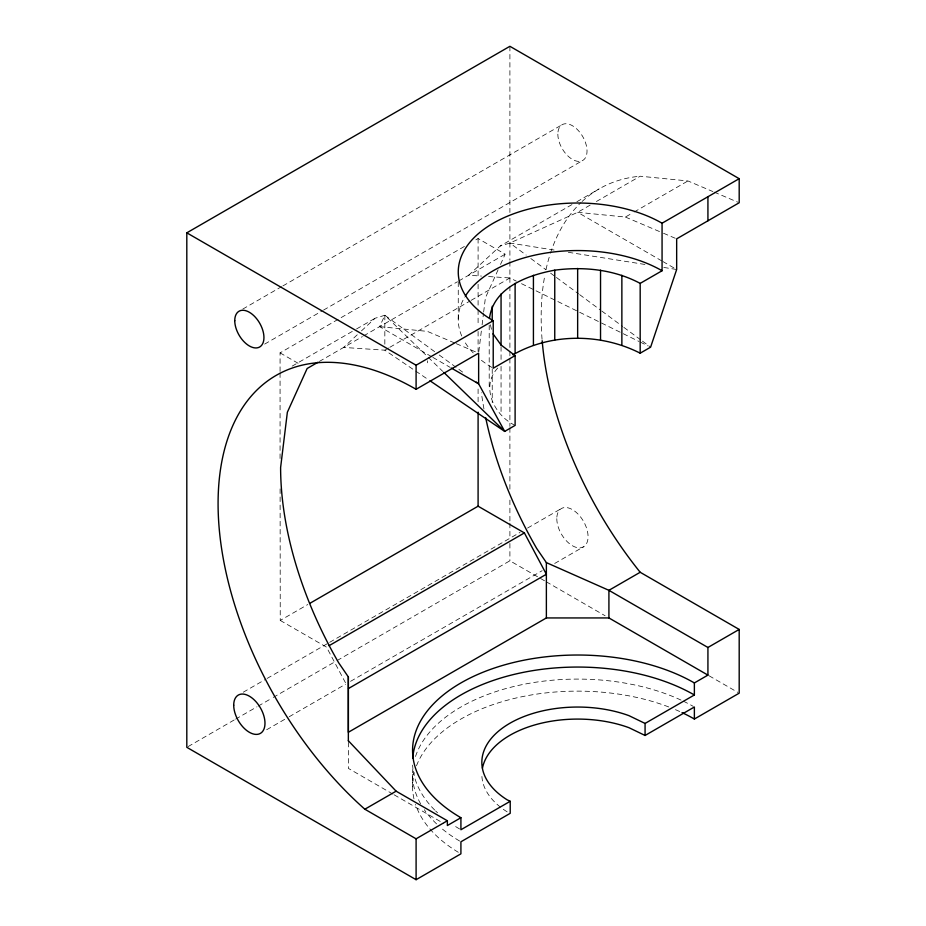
<?xml version="1.0" encoding="UTF-8"?>
<svg xmlns="http://www.w3.org/2000/svg" width="926" height="926" viewBox="0 0 926 926"><rect width="100%" height="100%" fill="white"/><g stroke="black" fill="none" stroke-linecap="round" stroke-linejoin="round"><path stroke-width="0.69" stroke-dasharray="4.63 3.47" d="M478.811 351.764L481.404 330.501M482.099 324.829L483.476 313.497M483.65 312.074L485.386 297.894L498.176 269.605M515.111 425.393C493.928 415.369 479.691 385.887 498.651 367.113M500.515 264.466L505.168 254.175L478.094 238.549L473.117 241.42M431.597 356.66L379.625 326.647L384.834 315.245L434.63 351.649M357.251 334.795L343.615 347.435L384.834 350.178L414.501 370.284M361.453 330.895L375.088 318.255L384.834 315.245L427.199 356.302M571.944 204.6L500.156 246.05L468.683 275.23L481.474 276.075M242.786 309.076L281.608 286.655M282.858 285.937L562.117 124.709M264.674 344.09L322.271 310.835M323.521 310.106L582.755 160.453M280.069 371.453L280.069 352.875L465.639 245.737M292.165 366.129L355.283 329.679M356.522 328.973L375.088 318.255M576.886 201.741L599.168 188.881M319.296 361.476L362.379 336.613M363.629 335.883L457.432 281.736M458.683 281.006L505.168 254.175M590.151 205.097L577.65 212.32L509.902 243.04L500.156 246.05M596.402 201.498L640.179 176.218L687.937 180.952L712.904 191.566M384.834 350.178L388.584 348.002M389.834 347.285L469.876 301.077M471.126 300.348L509.902 277.962L516.349 281.145M661.801 260.912L577.65 212.32L625.409 217.054L632.909 212.725M634.16 211.996L687.937 180.952M280.103 488.882L280.242 620.432L307.791 604.528M243.295 692.185L265.843 679.175M267.093 678.445L328.452 643.026M329.702 642.297L520.053 532.404M527.565 528.063L561.376 508.536M188.059 746.599L234.394 719.849M235.644 719.12L256.942 706.827M258.192 706.11L271.966 698.158M273.216 697.428L335.837 661.28M337.087 660.562L509.902 560.786L544.986 581.042M266.653 729.757L287.951 717.465M289.201 716.747L345.548 684.21M350.56 681.316L542.161 570.694M554.686 563.459L583.484 546.838M488.581 276.55L509.902 277.962M379.625 326.647L427.384 331.381L454.909 343.095M554.084 250.043L509.902 243.04L526.176 255.078M568.332 252.3L645.306 264.512M663.826 267.452L676.663 269.489L663.039 261.63M714.224 192.133L737.883 202.192M625.409 217.054L662.206 232.704M663.514 233.259L675.343 238.295M456.217 343.65L475.999 352.054M521.523 283.68L638.986 341.451M640.271 342.088L648.015 345.896M432.836 357.378L450.163 367.379M280.069 352.875L298.531 363.524M546.236 581.76L605.129 615.767M709.119 675.806L737.941 692.44M280.242 620.432L326.531 647.158L345.861 683.481M392.913 794.103L348.35 768.383L348.35 740.754M394.152 794.821L443.658 823.399M415.681 371.083L428.738 379.938M439.26 355.028L464.736 373.653M530.83 258.528L545.946 269.709M550.6 273.158L555.253 276.596M556.41 277.464L578.507 293.808M579.664 294.665L600.604 310.164M601.761 311.02L622.689 326.508M623.858 327.376L641.301 340.282M642.459 341.138L650.608 347.169M428.229 357.297L442.697 371.326M490.41 324.771L491.926 331.381M509.902 46.3L509.902 212.494M509.902 218.281L509.902 260.183M509.902 261.63L509.902 284.757M509.902 286.203L509.902 349.785M509.902 351.232L509.902 357.019M509.902 358.455L509.902 426.388M509.902 427.824L509.902 489.97M509.902 500.086L509.902 521.766M509.902 523.213L509.902 537.659M509.902 543.446L509.902 560.786M501.059 346.66L501.059 360.909M501.059 366.383L501.059 414.813M492.227 368.953L492.227 402.497M489.206 325.188L489.206 389.29M478.094 238.549L478.094 277.129M478.094 284.282L478.094 308.578M478.094 310.002L478.094 325.72M478.094 331.439L478.094 351.452M478.094 389.036L478.094 403.505M458.254 282.036L458.254 319.482M427.58 360.804L427.58 362.818M412.568 774.402L412.568 786.429M384.834 315.245L384.834 344.588M280.069 372.877L280.069 460.06M458.312 852.29A165.083 95.309 0 0 1 415.519 804.37M413.98 798.872A165.083 95.309 0 0 1 414.304 772.608M416.492 765.779A165.083 95.309 0 0 1 670.007 707.441M675.471 709.663A165.083 95.309 0 0 1 680.772 712.013M542.057 339.286A280.046 161.691 60 0 1 544.916 274.953M546.016 269.582A280.046 161.691 60 0 1 550.009 254.604M550.472 253.192A280.046 161.691 60 0 1 581.042 202.493M582.084 201.509A280.046 161.691 60 0 1 640.179 176.218M483.951 408.887A280.046 161.691 60 0 1 481.381 392.728M459.609 841.028A165.083 95.309 0 0 1 440.626 827.555M436.586 823.897A165.083 95.309 0 0 1 424.316 809.706M420.624 803.826A165.083 95.309 0 0 1 413.193 766.115M415.519 756.461A165.083 95.309 0 0 1 682.068 700.577M683.365 701.19A165.083 95.309 0 0 1 693.204 706.341M459.609 828.99A165.083 95.309 0 0 1 453.254 825.02M437.558 812.785A165.083 95.309 0 0 1 435.625 810.945M434.676 810.018A165.083 95.309 0 0 1 412.637 765.107M507.147 811.847A95.806 55.317 0 0 1 481.844 774.715M491.949 367.472A119.385 68.929 0 0 1 480.189 359.3M473.232 352.91A119.385 68.929 0 0 1 464.088 340.768M461.727 335.988A119.385 68.929 0 0 1 464.748 297.061M557.846 134.154A20.638 11.911 60 0 0 579.734 161.379A20.638 11.911 60 0 0 579.734 132.198A20.638 11.911 60 0 0 557.846 134.154M556.804 518.664A22.108 12.767 60 0 0 580.255 547.833A22.108 12.767 60 0 0 580.255 516.569A22.108 12.767 60 0 0 556.804 518.664"/><path stroke-width="1.39" d="M318.081 362.182L307.143 368.502L287.361 412.232L280.613 467.514A280.046 161.691 60 0 0 338.603 662.68L348.35 676.952L348.35 732.281L546.375 617.943L608.914 617.943L707.927 675.112L707.927 647.482L608.914 590.325L546.375 562.614L536.629 548.354A280.046 161.691 60 0 1 485.664 417.614M707.927 675.112L694.373 682.937A165.083 95.309 0 0 0 460.916 682.937A165.083 95.309 0 0 0 460.916 817.716L460.916 829.754L510.214 801.291L510.214 813.329L460.916 841.792L460.916 853.83L416.098 879.7L186.809 747.317L186.809 232.831L509.902 46.3L739.191 178.683L739.191 202.748L676.663 238.85L676.663 269.489L650.608 347.169L640.179 353.188C601.09 333.233 551.225 332.874 512.946 354.808M694.373 682.937L694.373 694.975L645.075 723.426L628.951 715.648A95.806 55.317 0 0 0 504.126 726.898A95.806 55.317 0 0 0 507.147 799.821L510.214 801.291M489.507 318.162C493.523 287.396 528.19 275.034 554.755 270.172C583.727 266.352 614.135 269.466 640.179 283.379L662.067 270.751L662.067 223.212L739.191 178.683M186.809 232.831L416.098 365.214L493.222 320.685A119.385 68.929 0 0 1 493.222 223.212A119.385 68.929 0 0 1 662.067 223.212M460.916 817.716L447.362 825.541L447.362 820.76L416.098 838.817L364.844 809.22A280.046 161.691 60 0 1 219.775 474.749A280.046 161.691 60 0 1 416.098 389.29L478.638 353.176L478.638 383.815L504.693 431.412L515.111 425.393L515.111 355.584L501.059 345.016L493.026 333.823M515.111 355.584L493.222 368.224L493.222 320.685M310.303 603.081L478.094 506.198L524.382 532.925L546.375 574.259L348.523 688.493M329.031 645.711L524.382 532.925M682.068 712.615A165.083 95.309 0 0 1 694.373 719.039L739.191 693.169L739.191 629.437L640.179 572.268L608.914 590.325L608.914 617.943M364.844 809.22L396.12 791.174L447.362 820.76M707.927 647.482L739.191 629.437M482.446 768.175A95.806 55.317 0 0 1 628.951 727.686L645.075 735.464L694.373 707.001L694.373 719.039M451.402 368.097L478.638 383.815L476.323 382.125M429.93 380.736L504.693 431.412L443.728 372.321M348.35 740.754L396.12 791.174M707.927 196.729L707.927 220.805M645.075 723.426L645.075 735.464M640.179 283.379L640.179 353.188M621.867 275.265L621.867 345.074M600.534 270.172L600.534 339.969M577.65 268.424L577.65 338.233M554.755 270.172L554.755 339.969M546.375 562.614L546.375 617.943M533.422 275.265L533.422 345.074M515.111 283.379L515.111 353.188M501.059 293.959L501.059 345.236M492.227 306.275L492.227 320.512M478.094 412.186L478.094 506.198M416.098 365.214L416.098 389.29M416.098 838.817L416.098 879.7M348.35 676.952L348.35 740.939M640.179 572.268A280.046 161.691 60 0 1 542.173 340.722M412.718 758.232A165.083 95.309 0 0 1 517.796 673.538A165.083 95.309 0 0 1 694.373 694.975M465.442 295.926A119.385 68.929 0 0 1 662.067 270.751M234.753 320.685A20.638 11.911 60 0 0 256.641 347.921A20.638 11.911 60 0 0 256.641 318.729A20.638 11.911 60 0 0 234.753 320.685M233.711 705.195A22.108 12.767 60 0 0 257.162 734.376A22.108 12.767 60 0 0 257.162 703.1A22.108 12.767 60 0 0 233.711 705.195"/></g></svg>
